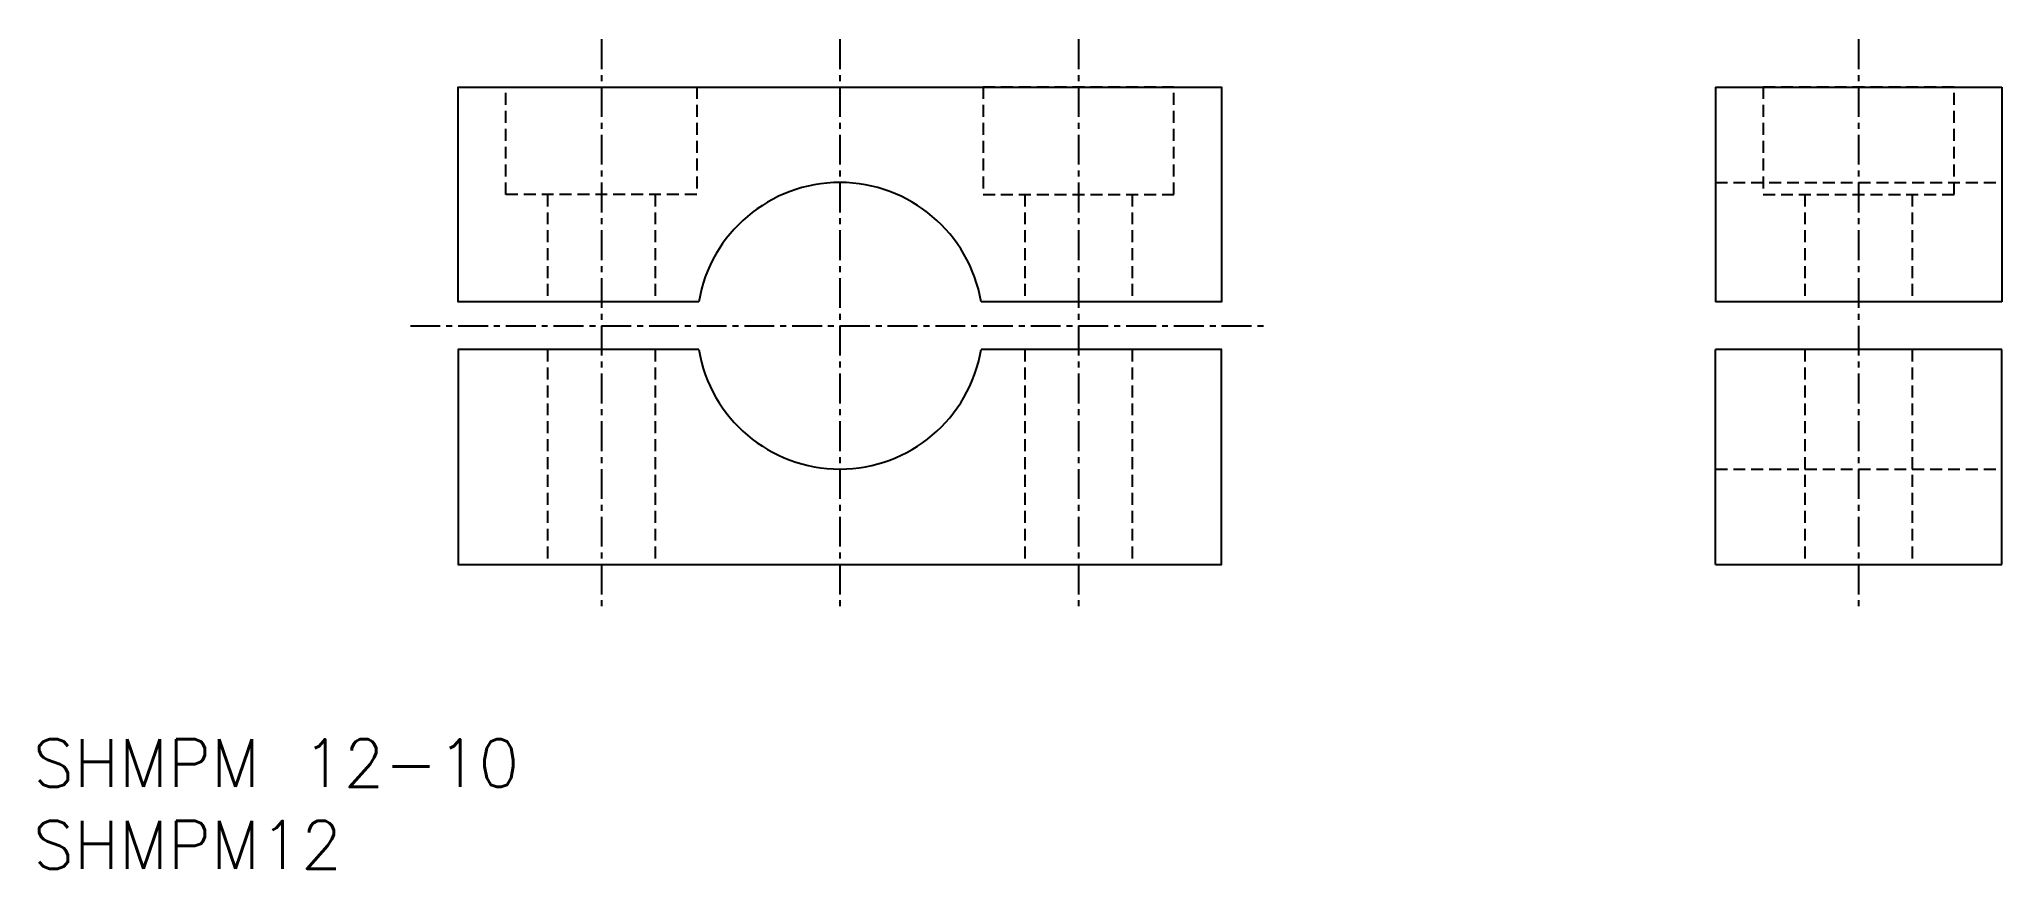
# Model space of a CAD drawing. Extents: x 114.9 to 197.2, y 77.3 to 112.
import ezdxf

# ---------------------------------------------------------------- set-up
doc = ezdxf.new("R2010")
doc.units = 0
doc.linetypes.add('CENTER', pattern=[2, 1.25, -0.25, 0.25, -0.25])
doc.linetypes.add('DASHED', pattern=[0.75, 0.5, -0.25])
doc.layers.get('0').update_dxf_attribs({"linetype": 'CONTINUOUS'})
doc.layers.add('CENTER', color=1, linetype='CENTER')
doc.styles.get("Standard").update_dxf_attribs({"font": 'txt.shx', "bigfont": 'extfont.shx'})

msp = doc.modelspace()

# ---------------------------------------------------------------- linework, layer by layer
at = {"color": 7, "linetype": 'CONTINUOUS'}
for p, q in [((185.197, 110), (185.197, 101)), ((185.197, 110), (197.197, 110)), ((197.197, 110), (197.197, 101)), ((197.197, 101), (185.197, 101)), ((185.197, 90), (185.197, 99)), ((197.197, 99), (185.197, 99)), ((197.197, 90), (197.197, 99)), ((185.197, 90), (197.197, 90))]:
    msp.add_line(p, q, dxfattribs=at)
at = {"color": 3, "linetype": 'DASHED'}
for p, q in [((136.25, 105.5), (136.25, 101)), ((140.75, 105.5), (140.75, 101)), ((156.25, 105.5), (156.25, 101)), ((160.75, 105.5), (160.75, 101)), ((185.197, 106), (197.197, 106)), ((188.947, 105.5), (188.947, 101)), ((193.447, 105.5), (193.447, 101)), ((136.25, 99), (136.25, 90)), ((140.75, 99), (140.75, 90)), ((156.25, 99), (156.25, 90)), ((160.75, 99), (160.75, 90)), ((188.947, 99), (188.947, 90)), ((193.447, 99), (193.447, 90)), ((185.197, 94), (197.197, 94))]:
    msp.add_line(p, q, dxfattribs=at)
at = {"color": 7, "linetype": 'CONTINUOUS'}
for points in [[(142.584, 101), (132.5, 101), (132.5, 110), (164.5, 110), (164.5, 101), (154.416, 101)], [(142.584, 99), (132.5, 99), (132.5, 90), (164.5, 90), (164.5, 99), (154.416, 99)]]:
    msp.add_lwpolyline(points, dxfattribs=at)
at = {"color": 3, "linetype": 'DASHED'}
for points in [[(142.5, 105.5), (134.5, 105.5), (134.5, 110), (142.5, 110)], [(154.5, 105.5), (162.5, 105.5), (162.5, 110), (154.5, 110)], [(187.197, 105.5), (195.197, 105.5), (195.197, 110), (187.197, 110)]]:
    msp.add_lwpolyline(points, close=True, dxfattribs=at)
at = {"color": 7, "linetype": 'CONTINUOUS'}
for start, end in [(9.59407, 170.40593), (189.59407, 350.40593)]:
    msp.add_arc((148.5, 100), 6, start, end, dxfattribs=at)
at = {"layer": 'CENTER', "color": 1, "linetype": 'CENTER'}
for p, q in [((138.5, 112), (138.5, 88)), ((148.5, 112), (148.5, 88)), ((158.5, 112), (158.5, 88)), ((191.197, 112), (191.197, 88)), ((130.5, 100), (166.5, 100))]:
    msp.add_line(p, q, dxfattribs=at)

# ---------------------------------------------------------------- texts
at = {"color": 7, "linetype": 'CONTINUOUS'}
for s, p in [('SHMPM 12-10', (114.683, 80.681)), ('SHMPM12', (114.683, 77.257))]:
    msp.add_text(s, height=2, dxfattribs=at).set_placement(p)

doc.saveas('drawing.dxf')
